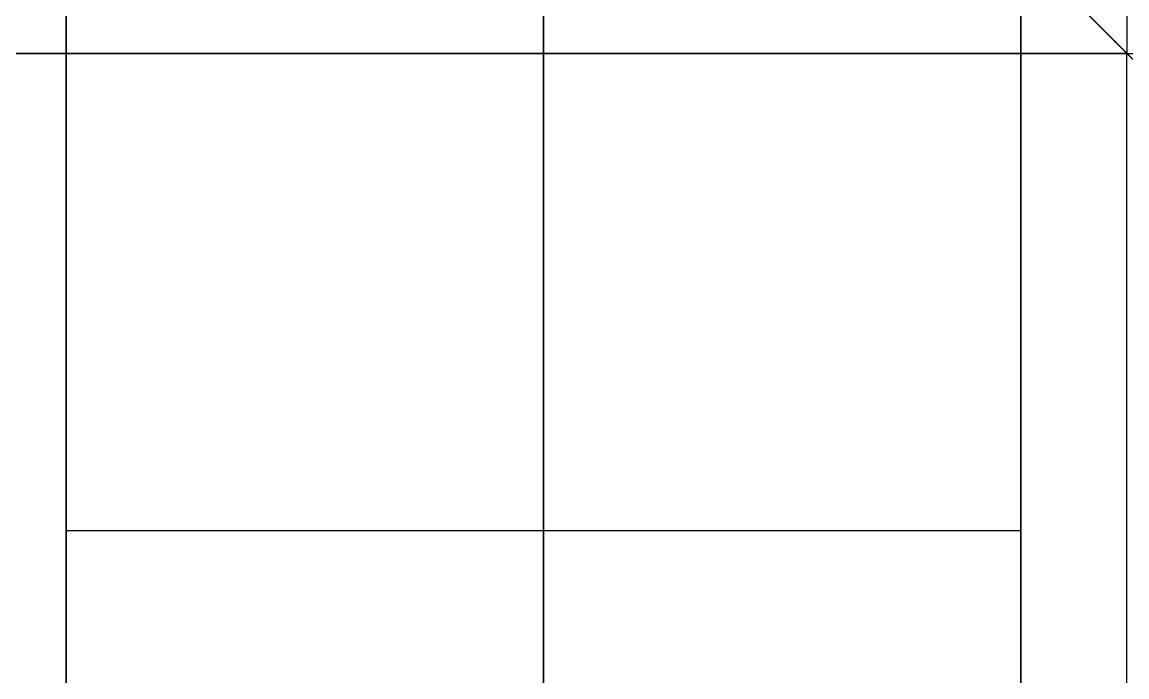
# Model space of a CAD drawing. Header units: millimetres. Extents: x -6529 to 809, y -8611 to 207.
# Drawn here: x 750.19 to 771.03, y -8584.75 to -8572.41 of the extents above; entities that cross this region are included whole.
import ezdxf

# ---------------------------------------------------------------- set-up
doc = ezdxf.new("R2010")
doc.units = ezdxf.units.MM
doc.header["$MEASUREMENT"] = 0
doc.layers.add('platen', color=7, linetype='Continuous', true_color=0x007f00)
doc.layers.add('staal', color=5, linetype='Continuous', true_color=0x0000ff)

# ---------------------------------------------------------------- blocks, each defined once
blk = doc.blocks.new('plaat base')
at = {"layer": 'platen'}
for points in [[(1316, -300), (1287, -300), (1258, -300)], [(1316, -300, 18), (1287, -300, 18), (1258, -300, 18)], [(1316, -300, 9), (1287, -300, 9), (1258, -300, 9)], [(1287, -300), (1287, -300, 9), (1287, -300, 18)], [(1258, -600), (1287, -600), (1316, -600)], [(1258, -600, 18), (1287, -600, 18), (1316, -600, 18)], [(1258, -600, 9), (1287, -600, 9), (1316, -600, 9)], [(1287, -600), (1287, -600, 9), (1287, -600, 18)], [(1316, -900), (1287, -900), (1258, -900)], [(1316, -900, 18), (1287, -900, 18), (1258, -900, 18)], [(1316, -900, 9), (1287, -900, 9), (1258, -900, 9)], [(1287, -900), (1287, -900, 9), (1287, -900, 18)], [(958, -1200), (1137, -1200), (1316, -1200)], [(958, -1200, 18), (1137, -1200, 18), (1316, -1200, 18)], [(958, -1200, 9), (1137, -1200, 9), (1316, -1200, 9)]]:
    blk.add_open_spline(points, degree=2, dxfattribs=at)
blk = doc.blocks.new('plaat laag')
at = {"layer": 'platen'}
for points in [[(-1.184, -357.998), (-0.592, -178.999), (0, 0)], [(0, 0, 300), (-0.096, -29, 300), (-0.192, -58, 300)], [(0, -0.001, 300), (-0.096, -29, 300), (-0.192, -58, 300)], [(7.816, -358.028), (8.408, -179.029), (9, -0.03)], [(9, -0.03, 300), (8.904, -29.03, 300), (8.808, -58.029, 300)], [(9, -0.03, 300), (8.904, -29.03, 300), (8.808, -58.029, 300)], [(16.816, -358.058), (17.408, -179.059), (18, -0.06)], [(18, -0.06, 300), (17.904, -29.059, 300), (17.808, -58.059, 300)], [(18, -0.06, 300), (17.904, -29.06, 300), (17.808, -58.059, 300)], [(-0.096, -29, 300), (8.904, -29.03, 300), (17.904, -29.059, 300)], [(-0.096, -29, 300), (8.904, -29.03, 300), (17.904, -29.059, 300)]]:
    blk.add_open_spline(points, degree=2, dxfattribs=at)
blk = doc.blocks.new('top plaat')
at = {"layer": 'platen'}
for points in [[(1276, -1276), (1276, -1256), (1276, -1236)], [(1276, -1276, 18), (1276, -1256, 18), (1276, -1236, 18)], [(1276, -1276, 9), (1276, -1256, 9), (1276, -1236, 9)]]:
    blk.add_open_spline(points, degree=2, dxfattribs=at)

msp = doc.modelspace()

# ---------------------------------------------------------------- linework, layer by layer
at = {"layer": 'staal'}
for p, q in [((809.026, -8611.003, 1952), (769.026, -8571.003, 1952)), ((769.026, -8571.003, 1977), (771.026, -8573.003, 1977)), ((809.026, -8611.003, 1952), (769.026, -8571.003, 1952)), ((769.026, -8571.003, 1977), (771.026, -8573.003, 1977)), ((809.026, -8611.003), (769.026, -8571.003)), ((769.026, -8571.003, 25), (771.026, -8573.003, 25)), ((809.026, -8611.003, 676), (769.026, -8571.003, 676)), ((769.026, -8571.003, 701), (771.026, -8573.003, 701)), ((809.026, -8611.003, 676), (769.026, -8571.003, 676)), ((769.026, -8571.003, 701), (771.026, -8573.003, 701))]:
    msp.add_line(p, q, dxfattribs=at)
for points in [[(771.026, -7333.003, 38), (771.026, -7953.003, 38), (771.026, -8573.003, 38)], [(771.026, -7333.003, 2), (771.026, -7953.003, 2), (771.026, -8573.003, 2)], [(771.026, -7333.003, 714), (771.026, -7953.003, 714), (771.026, -8573.003, 714)], [(771.026, -7333.003, 678), (771.026, -7953.003, 678), (771.026, -8573.003, 678)], [(771.026, -8521.503, 20), (771.026, -8547.253, 20), (771.026, -8573.003, 20)], [(771.026, -8521.503, 696), (771.026, -8547.253, 696), (771.026, -8573.003, 696)], [(809.026, -8611.003, 1992), (789.026, -8591.003, 1992), (769.026, -8571.003, 1992)], [(809.026, -8611.003, 1992), (789.026, -8591.003, 1992), (769.026, -8571.003, 1992)], [(769.026, -8571.003, 716), (769.026, -8591.003, 716), (769.026, -8611.003, 716)], [(769.026, -8571.003, 1952), (769.026, -8591.003, 1952), (769.026, -8611.003, 1952)], [(769.026, -8571.003, 1334), (769.026, -8591.003, 1334), (769.026, -8611.003, 1334)], [(809.026, -8611.003, 40), (789.026, -8591.003, 40), (769.026, -8571.003, 40)], [(809.026, -8611.003), (789.026, -8591.003), (769.026, -8571.003)], [(769.026, -8571.003, 40), (789.026, -8591.003, 40), (809.026, -8611.003, 40)], [(771.026, -8573.003, 25), (770.026, -8572.003, 25), (769.026, -8571.003, 25)], [(809.026, -8611.003, 716), (789.026, -8591.003, 716), (769.026, -8571.003, 716)], [(809.026, -8611.003, 716), (789.026, -8591.003, 716), (769.026, -8571.003, 716)], [(769.026, -8571.003, 40), (769.026, -8591.003, 40), (769.026, -8611.003, 40)], [(769.026, -8571.003, 676), (769.026, -8591.003, 676), (769.026, -8611.003, 676)], [(769.026, -8571.003, 658), (769.026, -8591.003, 658), (769.026, -8611.003, 658)], [(-468.974, -8573.003, 1990), (151.026, -8573.003, 1990), (771.026, -8573.003, 1990)], [(-468.974, -8573.003, 1954), (151.026, -8573.003, 1954), (771.026, -8573.003, 1954)], [(771.026, -8573.003, 38), (151.026, -8573.003, 38), (-468.974, -8573.003, 38)], [(771.026, -8573.003, 2), (151.026, -8573.003, 2), (-468.974, -8573.003, 2)], [(-468.974, -8573.003, 714), (151.026, -8573.003, 714), (771.026, -8573.003, 714)], [(-468.974, -8573.003, 678), (151.026, -8573.003, 678), (771.026, -8573.003, 678)], [(719.526, -8573.003, 1972), (745.276, -8573.003, 1972), (771.026, -8573.003, 1972)], [(771.026, -8573.003, 20), (745.276, -8573.003, 20), (719.526, -8573.003, 20)], [(719.526, -8573.003, 696), (745.276, -8573.003, 696), (771.026, -8573.003, 696)], [(771.026, -8573.003, 1990), (789.026, -8591.003, 1990), (807.026, -8609.003, 1990)], [(771.026, -8573.003, 1954), (771.026, -8573.003, 1972), (771.026, -8573.003, 1990)], [(807.026, -8609.003, 1954), (789.026, -8591.003, 1954), (771.026, -8573.003, 1954)], [(771.026, -8609.003, 716), (771.026, -8591.003, 716), (771.026, -8573.003, 716)], [(771.026, -8573.003, 716), (771.026, -8573.003, 1334), (771.026, -8573.003, 1952)], [(771.026, -8609.003, 1952), (771.026, -8591.003, 1952), (771.026, -8573.003, 1952)], [(771.026, -8573.003, 716), (789.026, -8573.003, 716), (807.026, -8573.003, 716)], [(771.026, -8573.003, 1952), (789.026, -8573.003, 1952), (807.026, -8573.003, 1952)], [(771.026, -8609.003, 1334), (771.026, -8591.003, 1334), (771.026, -8573.003, 1334)], [(771.026, -8573.003, 1334), (789.026, -8573.003, 1334), (807.026, -8573.003, 1334)], [(771.026, -8573.003, 38), (789.026, -8591.003, 38), (807.026, -8609.003, 38)], [(771.026, -8573.003, 2), (771.026, -8573.003, 20), (771.026, -8573.003, 38)], [(807.026, -8609.003, 2), (789.026, -8591.003, 2), (771.026, -8573.003, 2)], [(807.026, -8609.003, 38), (789.026, -8591.003, 38), (771.026, -8573.003, 38)], [(771.026, -8573.003, 38), (771.026, -8573.003, 20), (771.026, -8573.003, 2)], [(771.026, -8573.003, 2), (789.026, -8591.003, 2), (807.026, -8609.003, 2)], [(771.026, -8573.003, 714), (789.026, -8591.003, 714), (807.026, -8609.003, 714)], [(771.026, -8573.003, 678), (771.026, -8573.003, 696), (771.026, -8573.003, 714)], [(807.026, -8609.003, 678), (789.026, -8591.003, 678), (771.026, -8573.003, 678)], [(771.026, -8573.003, 714), (789.026, -8591.003, 714), (807.026, -8609.003, 714)], [(771.026, -8573.003, 678), (771.026, -8573.003, 696), (771.026, -8573.003, 714)], [(807.026, -8609.003, 678), (789.026, -8591.003, 678), (771.026, -8573.003, 678)], [(771.026, -8609.003, 40), (771.026, -8591.003, 40), (771.026, -8573.003, 40)], [(771.026, -8573.003, 40), (771.026, -8573.003, 358), (771.026, -8573.003, 676)], [(771.026, -8573.003, 40), (789.026, -8573.003, 40), (807.026, -8573.003, 40)], [(771.026, -8609.003, 676), (771.026, -8591.003, 676), (771.026, -8573.003, 676)], [(771.026, -8573.003, 676), (789.026, -8573.003, 676), (807.026, -8573.003, 676)], [(771.026, -8609.003, 658), (771.026, -8591.003, 658), (771.026, -8573.003, 658)], [(771.026, -8573.003, 658), (789.026, -8573.003, 658), (807.026, -8573.003, 658)]]:
    msp.add_open_spline(points, degree=2, dxfattribs=at)

# ---------------------------------------------------------------- block references
at = {"layer": 'platen', "rotation": 180.1894193054993}
msp.add_blockref('plaat laag', (769.026, -8611.003, 58), dxfattribs=at)
at = {"layer": 'platen'}
msp.add_blockref('top plaat', (-506.974, -7335.003, 1992), dxfattribs=at)
at = {"layer": 'platen', "extrusion": (-1, 4.54671e-15, 0)}
msp.add_blockref('plaat base', (7295.003, 1934, -769.026), dxfattribs=at)

doc.saveas('drawing.dxf')
